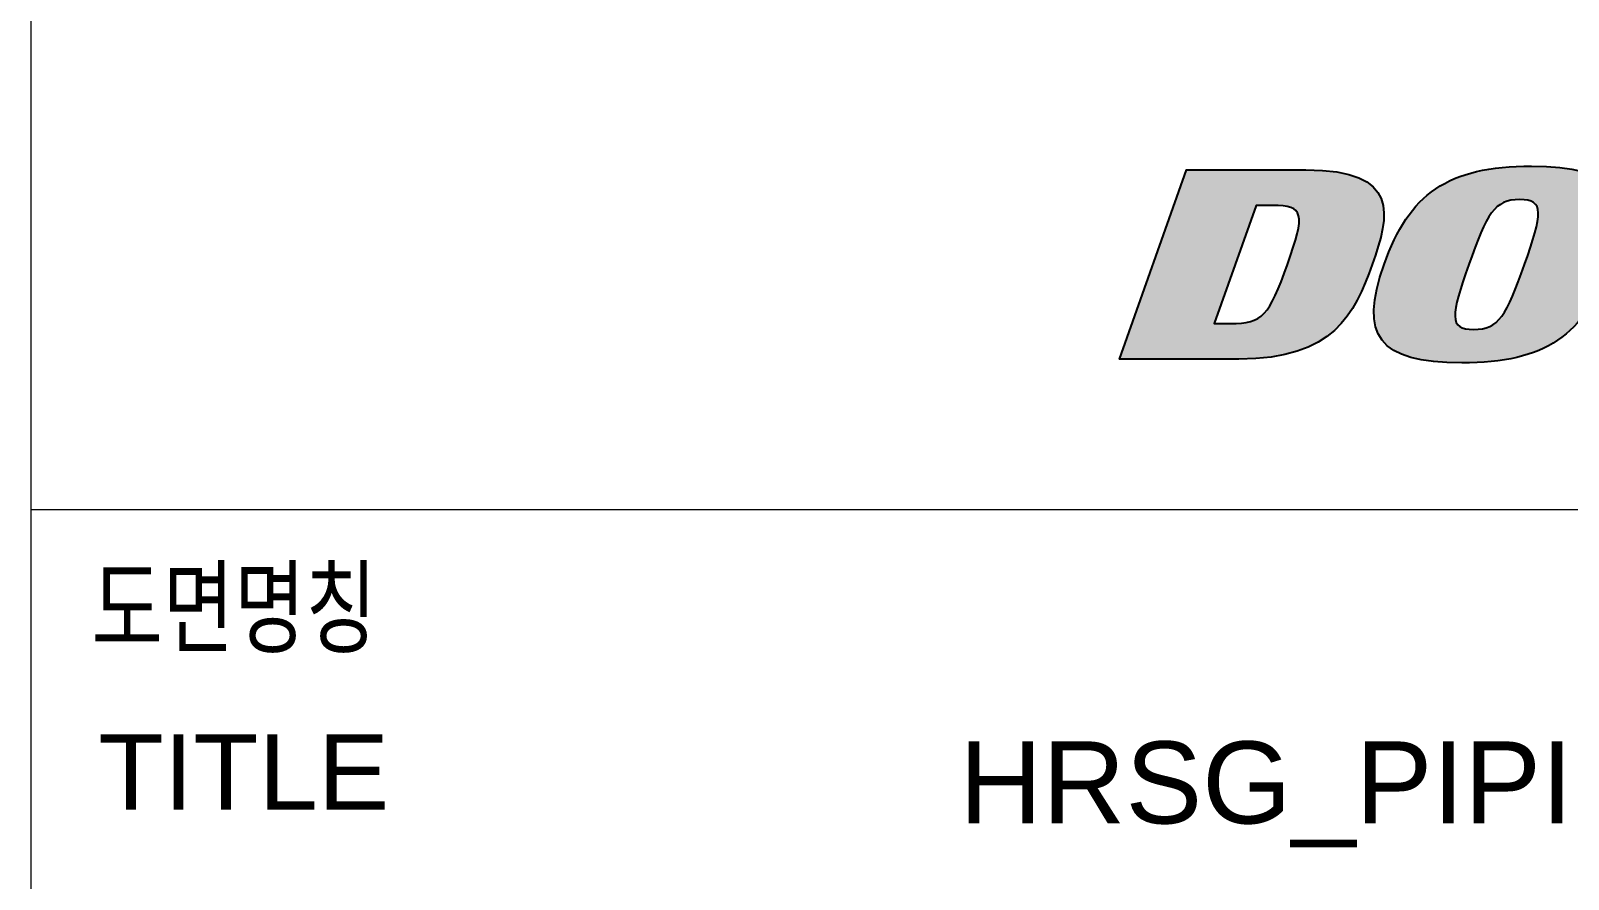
# Model space of a CAD drawing. Header units: inches. Extents: x 2203 to 3044, y -1 to 593.
# Drawn here: x 2869.25 to 2916.08, y 55.77 to 81.62 of the extents above; entities that cross this region are included whole.
import ezdxf

# ---------------------------------------------------------------- set-up
doc = ezdxf.new("R2010")
doc.units = ezdxf.units.IN
doc.header["$MEASUREMENT"] = 0
for name, color, linetype in [('BG 0 -1', 7, 'Continuous'), ('BG _U+B808_U+C774_U+C5B4 1', 7, 'Continuous'), ('BG VPORT', 7, 'Continuous'), ('FRAME', 7, 'Continuous')]:
    doc.layers.add(name, color=color, linetype=linetype)
doc.styles.add('Arial', font='arial.ttf')

msp = doc.modelspace()

# ---------------------------------------------------------------- hatches: boundary and pattern name
at = {"layer": 'BG 0 -1', "linetype": 'ByBlock', "true_color": 0x005bac}
h = msp.add_hatch(color=154, dxfattribs=at)
edge = h.paths.add_edge_path()
edge.add_spline(control_points=[(2908.086, 77.379), (2908.086, 77.379), (2904.453, 77.379), (2904.453, 77.379), (2904.453, 77.379), (2902.412, 71.614), (2902.412, 71.614), (2902.412, 71.614), (2906.045, 71.614), (2906.045, 71.614), (2908.937, 71.614), (2909.572, 72.987), (2910.107, 74.497), (2910.642, 76.006), (2910.979, 77.379), (2908.086, 77.379)], knot_values=[0, 0, 0, 0, 1, 1, 1, 2, 2, 2, 3, 3, 3, 4, 4, 4, 5, 5, 5, 5], degree=3, periodic=0)
edge = h.paths.add_edge_path(flags=0)
edge.add_spline(control_points=[(2907.523, 74.497), (2906.971, 72.938), (2906.764, 72.696), (2905.795, 72.696), (2905.795, 72.696), (2905.297, 72.696), (2905.297, 72.696), (2905.297, 72.696), (2906.573, 76.297), (2906.573, 76.297), (2906.573, 76.297), (2907.071, 76.297), (2907.071, 76.297), (2908.04, 76.297), (2908.075, 76.055), (2907.523, 74.497)], knot_values=[0, 0, 0, 0, 1, 1, 1, 2, 2, 2, 3, 3, 3, 4, 4, 4, 5, 5, 5, 5], degree=3, periodic=0)
h = msp.add_hatch(color=154, dxfattribs=at)
edge = h.paths.add_edge_path()
edge.add_spline(control_points=[(2914.959, 77.492), (2912.402, 77.492), (2911.231, 76.652), (2910.467, 74.497), (2909.703, 72.341), (2910.28, 71.501), (2912.837, 71.501), (2915.394, 71.501), (2916.566, 72.341), (2917.33, 74.497), (2918.093, 76.652), (2917.516, 77.492), (2914.959, 77.492)], knot_values=[0, 0, 0, 0, 1, 1, 1, 2, 2, 2, 3, 3, 3, 4, 4, 4, 4], degree=3, periodic=0)
edge = h.paths.add_edge_path(flags=0)
edge.add_spline(control_points=[(2914.746, 74.497), (2914.194, 72.938), (2913.965, 72.518), (2913.198, 72.518), (2912.431, 72.518), (2912.499, 72.938), (2913.05, 74.497), (2913.602, 76.055), (2913.832, 76.475), (2914.599, 76.475), (2915.366, 76.475), (2915.298, 76.055), (2914.746, 74.497)], knot_values=[0, 0, 0, 0, 1, 1, 1, 2, 2, 2, 3, 3, 3, 4, 4, 4, 4], degree=3, periodic=0)

# ---------------------------------------------------------------- linework, layer by layer
at = {"layer": 'BG 0 -1', "color": 7, "linetype": 'Continuous', "lineweight": 9}
for p, q in [((2869.249, 199.396), (2869.249, 17.106)), ((2869.249, 67.03), (3018.516, 67.03))]:
    msp.add_line(p, q, dxfattribs=at)
at = {"layer": 'BG 0 -1', "color": 7, "linetype": 'Continuous', "lineweight": 0}
for points, knots in [([(2908.086, 77.379), (2908.086, 77.379), (2904.453, 77.379), (2904.453, 77.379), (2904.453, 77.379), (2902.412, 71.614), (2902.412, 71.614), (2902.412, 71.614), (2906.045, 71.614), (2906.045, 71.614), (2908.937, 71.614), (2909.572, 72.987), (2910.107, 74.497), (2910.642, 76.006), (2910.979, 77.379), (2908.086, 77.379)], [0, 0, 0, 0, 1, 1, 1, 2, 2, 2, 3, 3, 3, 4, 4, 4, 5, 5, 5, 5]), ([(2914.959, 77.492), (2912.402, 77.492), (2911.231, 76.652), (2910.467, 74.497), (2909.703, 72.341), (2910.28, 71.501), (2912.837, 71.501), (2915.394, 71.501), (2916.566, 72.341), (2917.33, 74.497), (2918.093, 76.652), (2917.516, 77.492), (2914.959, 77.492)], [0, 0, 0, 0, 1, 1, 1, 2, 2, 2, 3, 3, 3, 4, 4, 4, 4]), ([(2914.746, 74.497), (2914.194, 72.938), (2913.965, 72.518), (2913.198, 72.518), (2912.431, 72.518), (2912.499, 72.938), (2913.05, 74.497), (2913.602, 76.055), (2913.832, 76.475), (2914.599, 76.475), (2915.366, 76.475), (2915.298, 76.055), (2914.746, 74.497)], [0, 0, 0, 0, 1, 1, 1, 2, 2, 2, 3, 3, 3, 4, 4, 4, 4]), ([(2907.523, 74.497), (2906.971, 72.938), (2906.764, 72.696), (2905.795, 72.696), (2905.795, 72.696), (2905.297, 72.696), (2905.297, 72.696), (2905.297, 72.696), (2906.573, 76.297), (2906.573, 76.297), (2906.573, 76.297), (2907.071, 76.297), (2907.071, 76.297), (2908.04, 76.297), (2908.075, 76.055), (2907.523, 74.497)], [0, 0, 0, 0, 1, 1, 1, 2, 2, 2, 3, 3, 3, 4, 4, 4, 5, 5, 5, 5])]:
    msp.add_open_spline(points, degree=3, knots=knots, dxfattribs=at)
at = {"layer": 'BG _U+B808_U+C774_U+C5B4 1', "color": 7, "linetype": 'Continuous', "lineweight": 25}
for points, knots in [([(2908.086, 77.379), (2908.086, 77.379), (2904.453, 77.379), (2904.453, 77.379), (2904.453, 77.379), (2902.412, 71.614), (2902.412, 71.614), (2902.412, 71.614), (2906.045, 71.614), (2906.045, 71.614), (2908.937, 71.614), (2909.572, 72.987), (2910.107, 74.497), (2910.642, 76.006), (2910.979, 77.379), (2908.086, 77.379)], [0, 0, 0, 0, 1, 1, 1, 2, 2, 2, 3, 3, 3, 4, 4, 4, 5, 5, 5, 5]), ([(2914.959, 77.492), (2912.402, 77.492), (2911.231, 76.652), (2910.467, 74.497), (2909.703, 72.341), (2910.28, 71.501), (2912.837, 71.501), (2915.394, 71.501), (2916.566, 72.341), (2917.33, 74.497), (2918.093, 76.652), (2917.516, 77.492), (2914.959, 77.492)], [0, 0, 0, 0, 1, 1, 1, 2, 2, 2, 3, 3, 3, 4, 4, 4, 4]), ([(2914.746, 74.497), (2914.194, 72.938), (2913.965, 72.518), (2913.198, 72.518), (2912.431, 72.518), (2912.499, 72.938), (2913.05, 74.497), (2913.602, 76.055), (2913.832, 76.475), (2914.599, 76.475), (2915.366, 76.475), (2915.298, 76.055), (2914.746, 74.497)], [0, 0, 0, 0, 1, 1, 1, 2, 2, 2, 3, 3, 3, 4, 4, 4, 4]), ([(2907.523, 74.497), (2906.971, 72.938), (2906.764, 72.696), (2905.795, 72.696), (2905.795, 72.696), (2905.297, 72.696), (2905.297, 72.696), (2905.297, 72.696), (2906.573, 76.297), (2906.573, 76.297), (2906.573, 76.297), (2907.071, 76.297), (2907.071, 76.297), (2908.04, 76.297), (2908.075, 76.055), (2907.523, 74.497)], [0, 0, 0, 0, 1, 1, 1, 2, 2, 2, 3, 3, 3, 4, 4, 4, 5, 5, 5, 5])]:
    msp.add_open_spline(points, degree=3, knots=knots, dxfattribs=at)

# ---------------------------------------------------------------- texts
at = {"layer": 'BG VPORT', "color": 7, "style": 'Arial'}
for s, width, p in [('도면명칭', 0.752508, (2871.101, 62.903)), ('TITLE', 1.012319, (2871.31, 57.888))]:
    msp.add_text(s, height=2.3, dxfattribs=dict(at, width=width)).set_placement(p)
at = {"layer": 'FRAME', "color": 2, "style": 'Arial', "width": 1.003287}
msp.add_text('HRSG_PIPING SYSTEM ISOMETRIC DRAWING FOR ', height=2.5, dxfattribs=at).set_placement((2897.532, 57.467))

doc.saveas('drawing.dxf')
